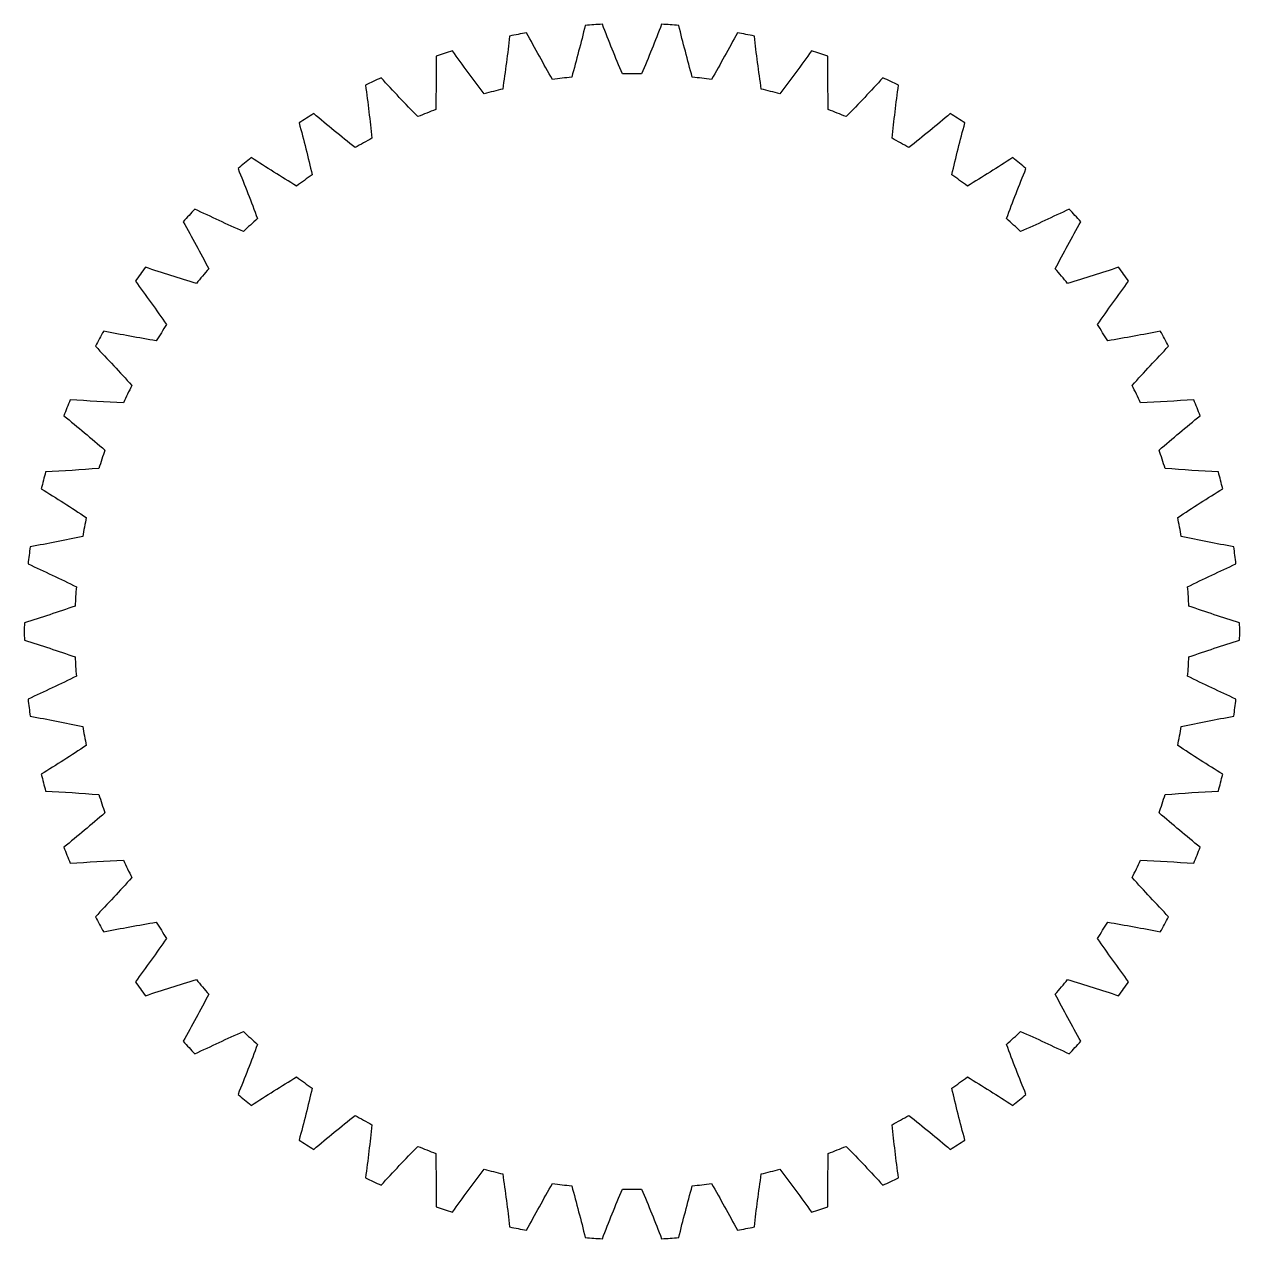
# Model space of a CAD drawing. Header units: millimetres. Extents: x -78 to 78, y -78 to 78.
import ezdxf

# ---------------------------------------------------------------- set-up
doc = ezdxf.new("R2010")
doc.units = ezdxf.units.MM
doc.layers.add('PROFILE', color=1, linetype='CONTINUOUS')

msp = doc.modelspace()

# ---------------------------------------------------------------- linework, layer by layer
at = {"layer": 'PROFILE'}
msp.add_lwpolyline([(71.475596, -3.262153, -0.008284), (77.992137, -1.107505, 0.0071), (77.992137, 1.107505, -0.008284), (71.475596, 3.262153, 0.008612), (71.320846, 5.721837, -0.008284), (77.515953, 8.676235, 0.0071), (77.238339, 10.873779, -0.008284), (70.503134, 12.194698, 0.008612), (70.041323, 14.615591, -0.008284), (75.817296, 18.323145, 0.0071), (75.266445, 20.468566, -0.008284), (68.418794, 20.934925, 0.008612), (67.657207, 23.278848, -0.008284), (72.922955, 27.681089, 0.0071), (72.107555, 29.740553, -0.008284), (65.25545, 29.344995, 0.008612), (64.206097, 31.574984, -0.008284), (68.878575, 36.602485, 0.0071), (67.811486, 38.543512, -0.008284), (61.062988, 37.292278, 0.008612), (59.742418, 39.373164, -0.008284), (63.747939, 44.946638, 0.0071), (62.445989, 46.738618, -0.008284), (55.907526, 44.651439, 0.008612), (54.336565, 46.550405, -0.008284), (57.61196, 52.581955, 0.0071), (56.095682, 54.196628, -0.008284), (49.87037, 51.30642, 0.008612), (48.073792, 52.993519, -0.008284), (50.567406, 59.388024, 0.0071), (48.860712, 60.799925, -0.008284), (43.046727, 57.152268, 0.008612), (41.052867, 58.600893, -0.008284), (42.725374, 65.257508, 0.0071), (40.855179, 66.44437, -0.008284), (35.544212, 62.096791, 0.008612), (33.384513, 63.284096, -0.008284), (34.209537, 70.097843, 0.0071), (32.205336, 71.040948, -0.008284), (27.481144, 66.06201, 0.008612), (25.189666, 66.969271, -0.008284), (25.154196, 73.832692, 0.0071), (23.047596, 74.517168, -0.008284), (18.984682, 68.985392, 0.008612), (16.597563, 69.5983, -0.008284), (15.702157, 76.403156, 0.0071), (13.526381, 76.818208, -0.008284), (10.188819, 70.820833, 0.008612), (7.743706, 71.129723, -0.008284), (6.002486, 77.768697, 0.0071), (3.791847, 77.907778, -0.008284), (1.232274, 71.539388, 0.008612), (-1.232274, 71.539388, -0.008284), (-3.791847, 77.907778, 0.0071), (-6.002486, 77.768697, -0.008284), (-7.743706, 71.129723, 0.008612), (-10.188819, 70.820833, -0.008284), (-13.526381, 76.818208, 0.0071), (-15.702157, 76.403156, -0.008284), (-16.597563, 69.5983, 0.008612), (-18.984682, 68.985392, -0.008284), (-23.047596, 74.517168, 0.0071), (-25.154196, 73.832692, -0.008284), (-25.189666, 66.969271, 0.008612), (-27.481144, 66.06201, -0.008284), (-32.205336, 71.040948, 0.0071), (-34.209537, 70.097843, -0.008284), (-33.384513, 63.284096, 0.008612), (-35.544212, 62.096791, -0.008284), (-40.855179, 66.44437, 0.0071), (-42.725374, 65.257508, -0.008284), (-41.052867, 58.600893, 0.008612), (-43.046727, 57.152268, -0.008284), (-48.860712, 60.799925, 0.0071), (-50.567406, 59.388024, -0.008284), (-48.073792, 52.993519, 0.008612), (-49.87037, 51.30642, -0.008284), (-56.095682, 54.196628, 0.0071), (-57.61196, 52.581955, -0.008284), (-54.336565, 46.550405, 0.008612), (-55.907526, 44.651439, -0.008284), (-62.445989, 46.738618, 0.0071), (-63.747939, 44.946638, -0.008284), (-59.742418, 39.373164, 0.008612), (-61.062988, 37.292278, -0.008284), (-67.811486, 38.543512, 0.0071), (-68.878575, 36.602485, -0.008284), (-64.206097, 31.574984, 0.008612), (-65.25545, 29.344995, -0.008284), (-72.107555, 29.740553, 0.0071), (-72.922955, 27.681089, -0.008284), (-67.657207, 23.278848, 0.008612), (-68.418794, 20.934925, -0.008284), (-75.266445, 20.468566, 0.0071), (-75.817296, 18.323145, -0.008284), (-70.041323, 14.615591, 0.008612), (-70.503134, 12.194698, -0.008284), (-77.238339, 10.873779, 0.0071), (-77.515953, 8.676235, -0.008284), (-71.320846, 5.721837, 0.008612), (-71.475596, 3.262153, -0.008284), (-77.992137, 1.107505, 0.0071), (-77.992137, -1.107505, -0.008284), (-71.475596, -3.262153, 0.008612), (-71.320846, -5.721837, -0.008284), (-77.515953, -8.676235, 0.0071), (-77.238339, -10.873779, -0.008284), (-70.503134, -12.194698, 0.008612), (-70.041323, -14.615591, -0.008284), (-75.817296, -18.323145, 0.0071), (-75.266445, -20.468566, -0.008284), (-68.418794, -20.934925, 0.008612), (-67.657207, -23.278848, -0.008284), (-72.922955, -27.681089, 0.0071), (-72.107555, -29.740553, -0.008284), (-65.25545, -29.344995, 0.008612), (-64.206097, -31.574984, -0.008284), (-68.878575, -36.602485, 0.0071), (-67.811486, -38.543512, -0.008284), (-61.062988, -37.292278, 0.008612), (-59.742418, -39.373164, -0.008284), (-63.747939, -44.946638, 0.0071), (-62.445989, -46.738618, -0.008284), (-55.907526, -44.651439, 0.008612), (-54.336565, -46.550405, -0.008284), (-57.61196, -52.581955, 0.0071), (-56.095682, -54.196628, -0.008284), (-49.87037, -51.30642, 0.008612), (-48.073792, -52.993519, -0.008284), (-50.567406, -59.388024, 0.0071), (-48.860712, -60.799925, -0.008284), (-43.046727, -57.152268, 0.008612), (-41.052867, -58.600893, -0.008284), (-42.725374, -65.257508, 0.0071), (-40.855179, -66.44437, -0.008284), (-35.544212, -62.096791, 0.008612), (-33.384513, -63.284096, -0.008284), (-34.209537, -70.097843, 0.0071), (-32.205336, -71.040948, -0.008284), (-27.481144, -66.06201, 0.008612), (-25.189666, -66.969271, -0.008284), (-25.154196, -73.832692, 0.0071), (-23.047596, -74.517168, -0.008284), (-18.984682, -68.985392, 0.008612), (-16.597563, -69.5983, -0.008284), (-15.702157, -76.403156, 0.0071), (-13.526381, -76.818208, -0.008284), (-10.188819, -70.820833, 0.008612), (-7.743706, -71.129723, -0.008284), (-6.002486, -77.768697, 0.0071), (-3.791847, -77.907778, -0.008284), (-1.232274, -71.539388, 0.008612), (1.232274, -71.539388, -0.008284), (3.791847, -77.907778, 0.0071), (6.002486, -77.768697, -0.008284), (7.743706, -71.129723, 0.008612), (10.188819, -70.820833, -0.008284), (13.526381, -76.818208, 0.0071), (15.702157, -76.403156, -0.008284), (16.597563, -69.5983, 0.008612), (18.984682, -68.985392, -0.008284), (23.047596, -74.517168, 0.0071), (25.154196, -73.832692, -0.008284), (25.189666, -66.969271, 0.008612), (27.481144, -66.06201, -0.008284), (32.205336, -71.040948, 0.0071), (34.209537, -70.097843, -0.008284), (33.384513, -63.284096, 0.008612), (35.544212, -62.096791, -0.008284), (40.855179, -66.44437, 0.0071), (42.725374, -65.257508, -0.008284), (41.052867, -58.600893, 0.008612), (43.046727, -57.152268, -0.008284), (48.860712, -60.799925, 0.0071), (50.567406, -59.388024, -0.008284), (48.073792, -52.993519, 0.008612), (49.87037, -51.30642, -0.008284), (56.095682, -54.196628, 0.0071), (57.61196, -52.581955, -0.008284), (54.336565, -46.550405, 0.008612), (55.907526, -44.651439, -0.008284), (62.445989, -46.738618, 0.0071), (63.747939, -44.946638, -0.008284), (59.742418, -39.373164, 0.008612), (61.062988, -37.292278, -0.008284), (67.811486, -38.543512, 0.0071), (68.878575, -36.602485, -0.008284), (64.206097, -31.574984, 0.008612), (65.25545, -29.344995, -0.008284), (72.107555, -29.740553, 0.0071), (72.922955, -27.681089, -0.008284), (67.657207, -23.278848, 0.008612), (68.418794, -20.934925, -0.008284), (75.266445, -20.468566, 0.0071), (75.817296, -18.323145, -0.008284), (70.041323, -14.615591, 0.008612), (70.503134, -12.194698, -0.008284), (77.238339, -10.873779, 0.0071), (77.515953, -8.676235, -0.008284), (71.320846, -5.721837, 0.008612)], format="xyb", close=True, dxfattribs=at)

doc.saveas('drawing.dxf')
